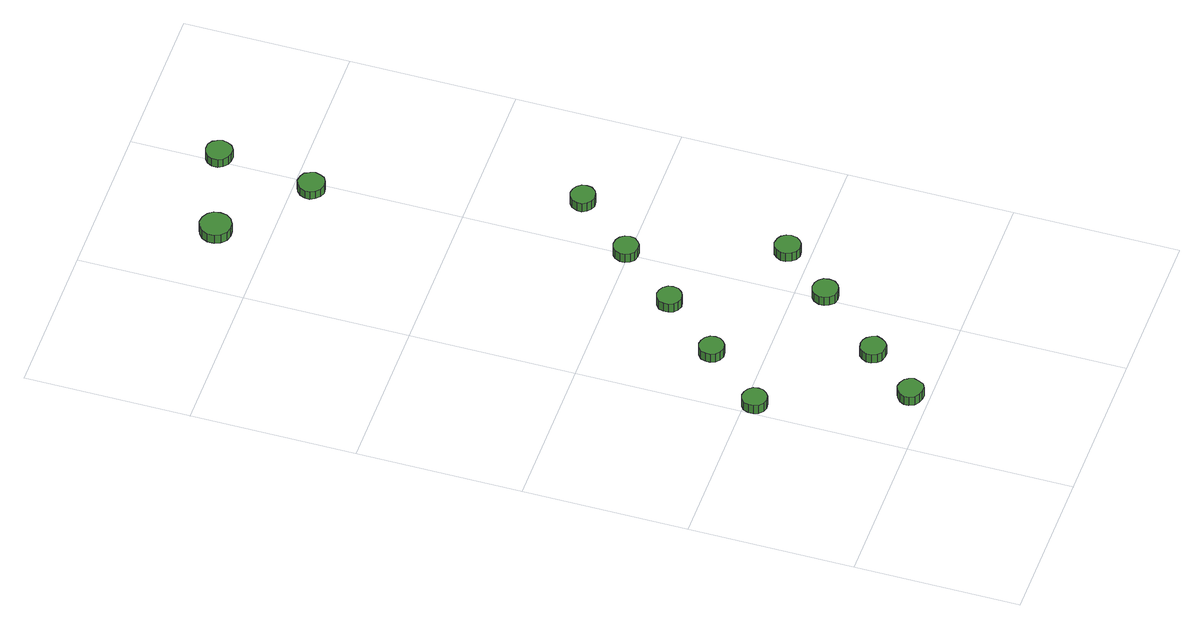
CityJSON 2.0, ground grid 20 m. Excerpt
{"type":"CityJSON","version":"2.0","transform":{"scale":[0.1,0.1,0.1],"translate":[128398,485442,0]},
"CityObjects":{
"tree1":{"type":"SolitaryVegetationObject","attributes":{"function":"something"},"geometry":[{"type":"MultiSurface","lod":"1","boundaries":[[[0,1,2,3,4,5,6,7,8,9,10,11,12,13,14]],[[15,16,17,18,19,20,21,22,23,24,25,26,27,28,29]],[[0,29,28,1]],[[1,28,27,2]],[[2,27,26,3]],[[3,26,25,4]],[[4,25,24,5]],[[5,24,23,6]],[[6,23,22,7]],[[7,22,21,8]],[[8,21,20,9]],[[9,20,19,10]],[[10,19,18,11]],[[11,18,17,12]],[[12,17,16,13]],[[13,16,15,14]],[[14,15,29,0]]]}]},
"tree2":{"type":"SolitaryVegetationObject","attributes":{"function":"something"},"geometry":[{"type":"MultiSurface","lod":"1","boundaries":[[[30,31,32,33,34,35,36,37,38,39,40,41,42,43,44]],[[45,46,47,48,49,50,51,52,53,54,55,56,57,58,59]],[[30,59,58,31]],[[31,58,57,32]],[[32,57,56,33]],[[33,56,55,34]],[[34,55,54,35]],[[35,54,53,36]],[[36,53,52,37]],[[37,52,51,38]],[[38,51,50,39]],[[39,50,49,40]],[[40,49,48,41]],[[41,48,47,42]],[[42,47,46,43]],[[43,46,45,44]],[[44,45,59,30]]]}]},
"tree3":{"type":"SolitaryVegetationObject","attributes":{"function":"something"},"geometry":[{"type":"MultiSurface","lod":"1","boundaries":[[[60,61,62,63,64,65,66,67,68,69,70,71,72,73,74]],[[75,76,77,78,79,80,81,82,83,84,85,86,87,88,89]],[[60,89,88,61]],[[61,88,87,62]],[[62,87,86,63]],[[63,86,85,64]],[[64,85,84,65]],[[65,84,83,66]],[[66,83,82,67]],[[67,82,81,68]],[[68,81,80,69]],[[69,80,79,70]],[[70,79,78,71]],[[71,78,77,72]],[[72,77,76,73]],[[73,76,75,74]],[[74,75,89,60]]]}]},
"tree4":{"type":"SolitaryVegetationObject","attributes":{"function":"something"},"geometry":[{"type":"MultiSurface","lod":"1","boundaries":[[[90,91,92,93,94,95,96,97,98,99,100,101,102,103,104]],[[105,106,107,108,109,110,111,112,113,114,115,116,117,118,119]],[[90,119,118,91]],[[91,118,117,92]],[[92,117,116,93]],[[93,116,115,94]],[[94,115,114,95]],[[95,114,113,96]],[[96,113,112,97]],[[97,112,111,98]],[[98,111,110,99]],[[99,110,109,100]],[[100,109,108,101]],[[101,108,107,102]],[[102,107,106,103]],[[103,106,105,104]],[[104,105,119,90]]]}]},
"tree5":{"type":"SolitaryVegetationObject","attributes":{"function":"something"},"geometry":[{"type":"MultiSurface","lod":"1","boundaries":[[[120,121,122,123,124,125,126,127,128,129,130,131,132,133,134]],[[135,136,137,138,139,140,141,142,143,144,145,146,147,148,149]],[[120,149,148,121]],[[121,148,147,122]],[[122,147,146,123]],[[123,146,145,124]],[[124,145,144,125]],[[125,144,143,126]],[[126,143,142,127]],[[127,142,141,128]],[[128,141,140,129]],[[129,140,139,130]],[[130,139,138,131]],[[131,138,137,132]],[[132,137,136,133]],[[133,136,135,134]],[[134,135,149,120]]]}]},
"tree6":{"type":"SolitaryVegetationObject","attributes":{"function":"something"},"geometry":[{"type":"MultiSurface","lod":"1","boundaries":[[[150,151,152,153,154,155,156,157,158,159,160,161,162,163,164]],[[165,166,167,168,169,170,171,172,173,174,175,176,177,178,179]],[[150,179,178,151]],[[151,178,177,152]],[[152,177,176,153]],[[153,176,175,154]],[[154,175,174,155]],[[155,174,173,156]],[[156,173,172,157]],[[157,172,171,158]],[[158,171,170,159]],[[159,170,169,160]],[[160,169,168,161]],[[161,168,167,162]],[[162,167,166,163]],[[163,166,165,164]],[[164,165,179,150]]]}]},
"tree7":{"type":"SolitaryVegetationObject","attributes":{"function":"something"},"geometry":[{"type":"MultiSurface","lod":"1","boundaries":[[[180,181,182,183,184,185,186,187,188,189,190,191,192,193,194]],[[195,196,197,198,199,200,201,202,203,204,205,206,207,208,209]],[[180,209,208,181]],[[181,208,207,182]],[[182,207,206,183]],[[183,206,205,184]],[[184,205,204,185]],[[185,204,203,186]],[[186,203,202,187]],[[187,202,201,188]],[[188,201,200,189]],[[189,200,199,190]],[[190,199,198,191]],[[191,198,197,192]],[[192,197,196,193]],[[193,196,195,194]],[[194,195,209,180]]]}]},
"tree8":{"type":"SolitaryVegetationObject","attributes":{"function":"something"},"geometry":[{"type":"MultiSurface","lod":"1","boundaries":[[[210,211,212,213,214,215,216,217,218,219,220,221,222,223,224]],[[225,226,227,228,229,230,231,232,233,234,235,236,237,238,239]],[[210,239,238,211]],[[211,238,237,212]],[[212,237,236,213]],[[213,236,235,214]],[[214,235,234,215]],[[215,234,233,216]],[[216,233,232,217]],[[217,232,231,218]],[[218,231,230,219]],[[219,230,229,220]],[[220,229,228,221]],[[221,228,227,222]],[[222,227,226,223]],[[223,226,225,224]],[[224,225,239,210]]]}]},
"tree9":{"type":"SolitaryVegetationObject","attributes":{"function":"something"},"geometry":[{"type":"MultiSurface","lod":"1","boundaries":[[[240,241,242,243,244,245,246,247,248,249,250,251,252,253,254]],[[255,256,257,258,259,260,261,262,263,264,265,266,267,268,269]],[[240,269,268,241]],[[241,268,267,242]],[[242,267,266,243]],[[243,266,265,244]],[[244,265,264,245]],[[245,264,263,246]],[[246,263,262,247]],[[247,262,261,248]],[[248,261,260,249]],[[249,260,259,250]],[[250,259,258,251]],[[251,258,257,252]],[[252,257,256,253]],[[253,256,255,254]],[[254,255,269,240]]]}]},
"tree10":{"type":"SolitaryVegetationObject","attributes":{"function":"something"},"geometry":[{"type":"MultiSurface","lod":"1","boundaries":[[[270,271,272,273,274,275,276,277,278,279,280,281,282,283,284]],[[285,286,287,288,289,290,291,292,293,294,295,296,297,298,299]],[[270,299,298,271]],[[271,298,297,272]],[[272,297,296,273]],[[273,296,295,274]],[[274,295,294,275]],[[275,294,293,276]],[[276,293,292,277]],[[277,292,291,278]],[[278,291,290,279]],[[279,290,289,280]],[[280,289,288,281]],[[281,288,287,282]],[[282,287,286,283]],[[283,286,285,284]],[[284,285,299,270]]]}]},
"tree11":{"type":"SolitaryVegetationObject","attributes":{"function":"something"},"geometry":[{"type":"MultiSurface","lod":"1","boundaries":[[[300,301,302,303,304,305,306,307,308,309,310,311,312,313,314]],[[315,316,317,318,319,320,321,322,323,324,325,326,327,328,329]],[[300,329,328,301]],[[301,328,327,302]],[[302,327,326,303]],[[303,326,325,304]],[[304,325,324,305]],[[305,324,323,306]],[[306,323,322,307]],[[307,322,321,308]],[[308,321,320,309]],[[309,320,319,310]],[[310,319,318,311]],[[311,318,317,312]],[[312,317,316,313]],[[313,316,315,314]],[[314,315,329,300]]]}]},
"tree12":{"type":"SolitaryVegetationObject","attributes":{"function":"something"},"geometry":[{"type":"MultiSurface","lod":"1","boundaries":[[[330,331,332,333,334,335,336,337,338,339,340,341,342,343,344]],[[345,346,347,348,349,350,351,352,353,354,355,356,357,358,359]],[[330,359,358,331]],[[331,358,357,332]],[[332,357,356,333]],[[333,356,355,334]],[[334,355,354,335]],[[335,354,353,336]],[[336,353,352,337]],[[337,352,351,338]],[[338,351,350,339]],[[339,350,349,340]],[[340,349,348,341]],[[341,348,347,342]],[[342,347,346,343]],[[343,346,345,344]],[[344,345,359,330]]]}]}
},
"vertices":[
[30,189,18],[29,195,18],[25,200,18],[20,203,18],[14,204,18],[8,202,18],[3,198,18],[1,192,18],[1,186,18],[3,180,18],[8,176,18],[14,174,18],[20,175,18],[25,178,18],[29,183,18],[29,183,5],[25,178,5],[20,175,5],[14,174,5],[8,176,5],[3,180,5],[1,186,5],[1,192,5],[3,198,5],[8,202,5],[14,204,5],[20,203,5],[25,200,5],[29,195,5],[30,189,5],
[98,23,19],[96,29,19],[93,34,19],[87,37,19],[81,38,19],[75,36,19],[70,32,19],[67,26,19],[67,20,19],[70,14,19],[75,10,19],[81,8,19],[87,8,19],[93,11,19],[96,17,19],[96,17,6],[93,11,6],[87,8,6],[81,8,6],[75,10,6],[70,14,6],[67,20,6],[67,26,6],[70,32,6],[75,36,6],[81,38,6],[87,37,6],[93,34,6],[96,29,6],[98,23,6],
[93,261,19],[92,267,19],[88,272,19],[83,275,19],[77,276,19],[71,274,19],[66,270,19],[64,264,19],[64,258,19],[66,252,19],[71,248,19],[77,246,19],[83,247,19],[88,250,19],[92,255,19],[92,255,6],[88,250,6],[83,247,6],[77,246,6],[71,248,6],[66,252,6],[64,258,6],[64,264,6],[66,270,6],[71,274,6],[77,276,6],[83,275,6],[88,272,6],[92,267,6],[93,261,6],
[151,85,18],[149,91,18],[145,96,18],[140,99,18],[134,100,18],[127,98,18],[123,94,18],[120,88,18],[120,82,18],[123,76,18],[127,72,18],[134,70,18],[140,70,18],[145,73,18],[149,79,18],[149,79,5],[145,73,5],[140,70,5],[134,70,5],[127,72,5],[123,76,5],[120,82,5],[120,88,5],[123,94,5],[127,98,5],[134,100,5],[140,99,5],[145,96,5],[149,91,5],[151,85,5],
[156,332,18],[155,338,18],[151,343,18],[146,346,18],[140,347,18],[134,345,18],[129,341,18],[127,335,18],[127,329,18],[129,323,18],[134,319,18],[140,317,18],[146,318,18],[151,321,18],[155,326,18],[155,326,5],[151,321,5],[146,318,5],[140,317,5],[134,319,5],[129,323,5],[127,329,5],[127,335,5],[129,341,5],[134,345,5],[140,347,5],[146,346,5],[151,343,5],[155,338,5],[156,332,5],
[220,165,20],[219,171,20],[215,176,20],[210,179,20],[203,180,20],[197,178,20],[193,174,20],[190,168,20],[190,161,20],[193,156,20],[197,151,20],[203,149,20],[210,150,20],[215,153,20],[219,158,20],[219,158,7],[215,153,7],[210,150,7],[203,149,7],[197,151,7],[193,156,7],[190,161,7],[190,168,7],[193,174,7],[197,178,7],[203,180,7],[210,179,7],[215,176,7],[219,171,7],[220,165,7],
[218,404,18],[217,410,18],[213,415,18],[208,418,18],[201,419,18],[195,417,18],[191,413,18],[188,407,18],[188,401,18],[191,395,18],[195,391,18],[201,389,18],[208,390,18],[213,393,18],[217,398,18],[217,398,5],[213,393,5],[208,390,5],[201,389,5],[195,391,5],[191,395,5],[188,401,5],[188,407,5],[191,413,5],[195,417,5],[201,419,5],[208,418,5],[213,415,5],[217,410,5],[218,404,5],
[275,228,19],[274,234,19],[270,239,19],[265,242,19],[258,243,19],[252,241,19],[248,237,19],[245,231,19],[245,225,19],[248,219,19],[252,214,19],[258,212,19],[265,213,19],[270,216,19],[274,221,19],[274,221,6],[270,216,6],[265,213,6],[258,212,6],[252,214,6],[248,219,6],[245,225,6],[245,231,6],[248,237,6],[252,241,6],[258,243,6],[265,242,6],[270,239,6],[274,234,6],[275,228,6],
[111,863,18],[110,871,18],[105,877,18],[98,881,18],[90,882,18],[83,879,18],[77,874,18],[74,867,18],[74,859,18],[77,852,18],[83,846,18],[90,844,18],[98,845,18],[105,849,18],[110,855,18],[110,855,5],[105,849,5],[98,845,5],[90,844,5],[83,846,5],[77,852,5],[74,859,5],[74,867,5],[77,874,5],[83,879,5],[90,882,5],[98,881,5],[105,877,5],[110,871,5],[111,863,5],
[281,476,18],[280,482,18],[276,487,18],[271,490,18],[264,491,18],[259,489,18],[254,485,18],[251,479,18],[251,473,18],[254,467,18],[259,463,18],[264,461,18],[271,462,18],[276,465,18],[280,470,18],[280,470,5],[276,465,5],[271,462,5],[264,461,5],[259,463,5],[254,467,5],[251,473,5],[251,479,5],[254,485,5],[259,489,5],[264,491,5],[271,490,5],[276,487,5],[280,482,5],[281,476,5],
[206,779,18],[204,785,18],[201,791,18],[195,794,18],[188,795,18],[182,793,18],[177,788,18],[174,782,18],[174,776,18],[177,770,18],[182,765,18],[188,763,18],[195,764,18],[201,767,18],[204,772,18],[204,772,6],[201,767,6],[195,764,6],[188,763,6],[182,765,6],[177,770,6],[174,776,6],[174,782,6],[177,788,6],[182,793,6],[188,795,6],[195,794,6],[201,791,6],[204,785,6],[206,779,6],
[223,896,18],[221,902,18],[218,907,18],[212,911,18],[205,911,18],[199,909,18],[194,905,18],[191,899,18],[191,892,18],[194,886,18],[199,882,18],[205,880,18],[212,880,18],[218,884,18],[221,889,18],[221,889,6],[218,884,6],[212,880,6],[205,880,6],[199,882,6],[194,886,6],[191,892,6],[191,899,6],[194,905,6],[199,909,6],[205,911,6],[212,911,6],[218,907,6],[221,902,6],[223,896,6]
]}
